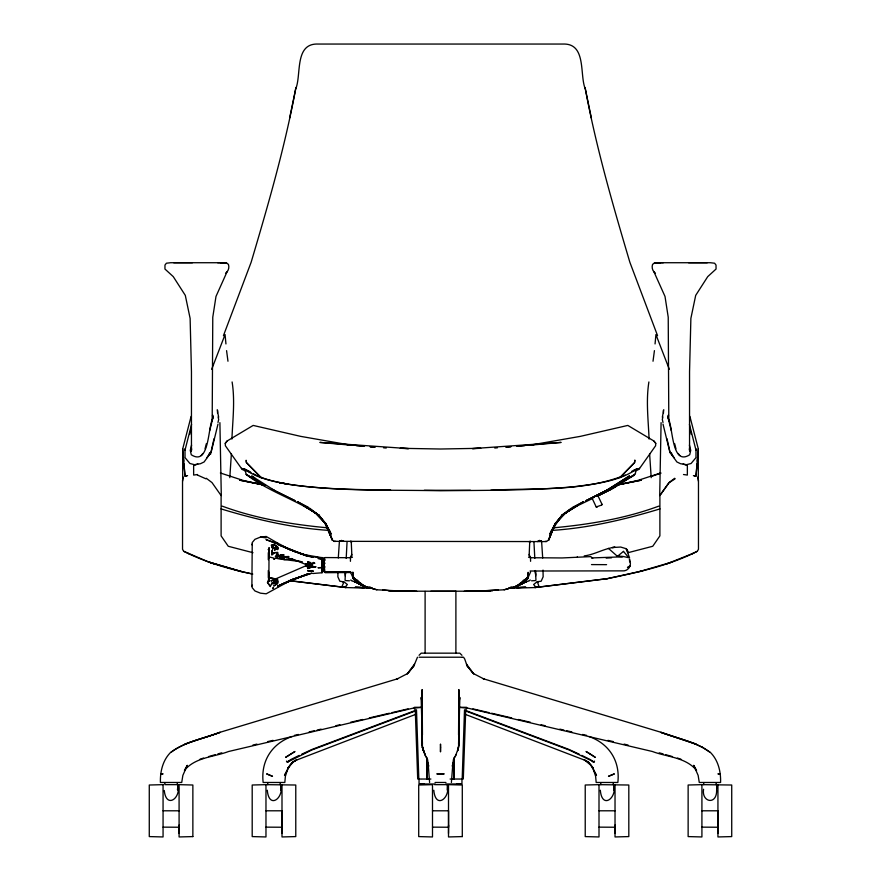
<?xml version="1.0" encoding="UTF-8"?>
<svg xmlns="http://www.w3.org/2000/svg" width="881" height="881" viewBox="0 0 881 881"><rect width="100%" height="100%" fill="white"/><g stroke="black" fill="none" stroke-linecap="round" stroke-linejoin="round"><path stroke-width="1.32" d="M182.686 480.971L182.708 448.892L191.111 416.361M277.636 582.275L275.863 583.96L277.636 582.748L277.636 581.053L274.079 582.275L271.976 583.2L271.183 585.072L271.866 583.035L273.407 583.101L273.077 583.993L277.636 581.185L273.462 582.484L277.636 581.515L276.182 583.156L277.636 582.715L276.182 583.156M277.636 543.896L266.183 539.69L277.636 543.896L277.636 543.081L266.183 536.463L260.479 537.091L254.928 539.315L252.241 542.52L251.889 586.041L252.241 587.737L254.928 590.953L260.479 593.177L266.183 593.805L291.204 580.094L283.759 583.244M577.33 556.748L577.33 556.968M268.738 580.017L268.54 578.211L269.388 581.24L268.441 579.555L268.859 580.304L269.079 547.597L268.782 551.407M696.012 448.781L695.979 457.624L691.078 463.494L686.563 464.683L680.539 463.714L676.872 461.952L670.474 453.032M179.085 833.448L179.129 825.034M281.997 833.448L282.052 825.034M448.506 833.448L448.561 825.034M458.56 734.831L458.869 689.559L459.056 743.068L458.693 747.121L455.246 756.702M615.026 833.448L615.081 825.034M717.938 833.448L717.993 825.034M268.749 558.422L268.815 550.735M322.38 571.538L322.38 559.732M337.93 572.793L337.864 576.824L339.857 581.251L344.019 581.856L347.389 584.543L346.046 586.041L345.969 587.55L372.002 588.299M322.38 566.131L322.38 563.168M661.091 422.638L659.704 495.574L669.086 482.733L675.088 478.812M324.307 567.518L324.307 571.604L324.461 567.463L324.307 570.613M453.924 779.035L454.365 757.308L453.891 779.035M350.418 561.318L350.506 557.012L351.805 554.413M451.391 782.471L452.735 765.27M689.889 416.361L698.292 448.892L696.001 476.147L693.413 475.685M716.682 789.101L716.793 784.652L716.671 788.737M458.549 744.489L459.86 697.477L459.386 700.12M280.698 790.103L280.852 784.652C284.222 797.977 268.98 809.848 267.284 790.224M447.207 790.103L447.361 784.652C450.742 797.977 435.5 809.848 433.793 790.224M613.727 790.103L613.881 784.652C617.251 797.977 602.02 809.848 600.313 790.224M164.273 790.477C166.113 809.154 181.332 798.34 177.94 784.652L177.786 790.103L177.356 789.145M464.507 709.767L462.184 779.035L459.761 779.035M231.395 453.605L229.798 477.678M231.923 439.046C232.683 420.061 235.128 400.833 232.11 381.958M463.296 779.035L465.741 709.767L467.084 708.115M322.38 564.027L321.972 572.716L322.325 569.335L322.38 570.007M528.281 575.326L528.193 577.341L530.582 572.044M529.118 556.076L529.745 541.551L530.351 541.165L529.415 542.388L529.756 541.54M345.055 580.139L345.484 571.89M346.189 558.378L347.07 541.617M217.497 413.112L217.651 410.37M629.596 561.902L629.75 559.292M338.293 558.003L339.372 541.892M245.7 471.115L242.088 469.375L225.404 445.786L225.239 443.385L227.155 440.974L253.177 425.424L300.674 436.37L351.101 445.202L319.891 442.416L408.542 448.616L400.238 448.286L440.5 449.013L480.762 448.286L472.458 448.616L561.109 442.416L529.899 445.202L580.326 436.37L627.823 425.424L653.845 440.974L655.761 443.385L655.596 445.786L638.912 469.375L635.3 471.115M322.38 558.697L322.325 572.529L322.325 557.728L322.358 561.142M324.307 570.139L324.307 571.604M345.264 575.965L345.605 572.011M697.036 463.88L696.001 476.147L694.393 475.729M697.267 461.159L697.95 452.977M345.341 574.5L345.583 571.923M654.429 350.638L653.019 361.232M655.057 343.942L655.927 334.56L669.318 369.293M322.38 560.768L322.435 560.206M322.325 567.584L321.972 557.508L321.972 572.76L312.788 573.509M321.972 560.867L321.972 557.508M635.884 470.333L635.487 473.174L633.99 475.432L616.414 485.53M458.627 746.152L459.056 743.068L457.657 750.81L458.472 747.176M662.314 417.253L663.8 409.786M452.338 766.074L453.836 758.574M648.89 381.958C645.872 400.833 648.317 420.061 649.077 439.046M289.607 118.109L295.961 87.527M668.525 415.469L668.051 417.715L671.344 430.666M668.205 415.193L667.699 417.484C673.359 424.73 670.882 466.941 689.735 454.75L690.726 450.334L689.416 445.103M213.984 438.782L210.988 452.14L206.65 457.955M662.875 416.966L662.314 419.488L663.008 422.451M217.992 422.451L218.686 419.488L218.114 416.966M189.679 434.487L190.648 430.578M191.584 445.103L190.274 450.334L191.265 454.75C210.119 466.941 207.641 424.73 213.301 417.484L212.795 415.193M184.955 450.356L191.573 424.4M191.023 451.501L191.684 448.914M205.042 448.803L206.363 443.617M209.656 430.666L212.949 417.715L212.464 415.469M210.988 452.79L217.992 424.091M452.394 766.162L453.88 760.391M183.369 477.172L182.532 480.354L182.532 549.292L183.689 551.286C205.427 562.276 229.016 569.148 252.781 574.093M412.286 667.842L413.85 665.948L417.473 657.215M703.567 789.266C701.397 802.294 716.87 805.509 716.649 790.224M591.878 497.765L596.217 506.96L601.668 505.044L601.965 504.24L597.615 495.056M223.433 335.672L251.151 262.23C268.099 205.064 284.717 147.81 295.631 89.113C301.709 75.182 294.067 43.037 318.173 44.05L562.827 44.05C586.933 43.037 579.291 75.182 585.369 89.113C596.283 147.81 612.901 205.064 629.849 262.23L657.567 335.672M211.682 369.293L225.073 334.56L225.943 343.942M592.913 498.327L574.974 506.982L565.25 513.194L576.317 506.002C562.221 512.709 553.169 525.638 548.566 540.185L555.603 523.237L548.566 540.185M208.268 456.171L209.634 452.768M550.999 534.183L548.885 539.646L546.506 541.584L334.141 541.341M251.889 586.041L252.263 585.138M550.482 534.194L555.283 523.336L563.851 513.821L554.821 524.393L549.733 534.194L554.788 524.702L562.496 514.647L571.395 508.172M555.283 523.336L554.821 524.393L562.496 514.647L554.788 524.702M227.188 271.502L215.988 296.445L212.773 317.237L212.189 421.404M456.105 754.543L453.263 760.083M508.998 588.299L535.031 587.55L607.207 578.685C637.932 572.331 669.175 565.657 697.312 551.286L698.468 549.292L698.468 480.354L697.631 477.172M539.018 541.011L539.458 540.317M306.5 565.712L305.96 565.393L309.638 566.34L306.081 566.23L306.687 565.426M324.461 571.45L324.461 570.018M184.79 744.049L220.239 732.342C203.896 738.399 185.869 741.472 171.509 751.878C185.439 741.571 203.192 739.093 218.929 732.618L397.904 678.689L396.527 679.262L407.617 673.536L414.544 664.01M201.22 455.554L202.806 453.473M227.155 440.974L225.239 443.385M556.473 522.466L565.712 512.83L577.22 505.903M288.472 761.129L287.206 762.318L286.49 761.129L287.779 761.977L290.477 759.708L299.21 755.38M407.617 673.536L410.733 669.736M407.231 673.943L413.85 665.948M171.255 751.79C162.919 759.62 160.056 771.371 160.419 782.471L181.728 782.471L182.863 775.39L187.301 765.314L184.437 770.357C195.483 757.142 213.62 757.153 228.62 751.493L412.737 708.236L422.043 707.377M308.141 565.822L306.081 566.23L308.141 565.822L308.361 566.593M419.048 655.299L421.195 653.162L459.805 653.162L461.952 655.299M225.536 273.198C228.432 271.381 229.512 267.516 228.421 264.344L226.791 263.265L222.585 262.725L170.694 262.725L166.41 263.21L164.978 265.06L164.945 269.035L173.26 276.623L185.307 295.388L190.12 318.404L191.452 371.727L191.452 450.962M322.325 571.02L321.972 569.5M308.405 566.868L307.667 567.485L307.073 566.406L307.667 567.1L310.564 566.769L307.667 567.485L310.564 566.957L310.586 567.705L307.667 568.608L311.18 566.813L316.048 566.824L311.169 566.791L309.76 566.02L314.869 566.824L309.881 565.591L310.85 565.128L311.599 565.921L311.753 565.128L309.782 564.214L314.825 563.245L313.438 562.441L313.416 563.179L309.749 564.06L311.588 564.325L313.416 563.322L311.169 563.455L307.667 561.715L310.586 562.563C310.795 564.831 307.667 562.221 307.172 563.84L308.449 564.787L306.676 564.831L309.517 563.774L305.839 564.611L305.861 564.049L306.015 564.589M514.945 586.614L512.632 588.067L518.48 585.601L527.642 578.597L523.05 581.504M518.48 585.601L527.675 578.586L519.79 583.828M674.714 478.273L668.998 482.59L659.891 495.562L659.891 535.89L652.755 546.264L628.021 552.695M615.246 486.741L624.541 480.046L614.321 487.336L615.246 486.741L613.407 486.786L586.867 500.441M561.825 515.539L571.229 508.778L583.541 501.696L572.507 507.357M287.779 761.977L311.709 750.039L416.008 710.714M663.008 424.091L670.012 452.79M277.636 583.376L273.771 585.986L277.636 583.519M529.173 580.942L525.539 581.867L520.363 584.555L527.102 581.328L514.152 587.561L517.532 585.325M514.152 587.561L517.477 585.369M519.702 583.916L527.477 578.795M635.069 469.771L637.216 468.78C618.506 481.676 595.027 484.01 573.102 486.83C529.04 490.684 484.704 490.243 440.5 490.75C391.032 489.759 341.211 491.51 292.063 484.858C275.357 482.061 257.858 478.801 243.784 468.78L245.931 469.771M605.952 490.772L629.364 475.971L605.952 490.772L585.821 500.76L609.322 489.175M563.906 513.953L574.974 506.982M564.104 513.81L565.712 512.83M616.315 485.442L619.784 483.372M622.107 481.984L634.827 474.396L613.198 488.36L597.637 496.014M292.051 736.494C271.888 743.586 260.688 761.063 263.155 782.471L284.816 782.471L285.389 776.282L287.58 769.531L287.03 770.523L284.508 775.39L290.014 765.314L292.602 762.142L296.886 759.686L293.318 762.01L287.58 768.331L292.602 762.142L296.611 760.061L416.46 714.073M519.735 584.929L523.237 583.046M506.597 589.433L511.31 586.878M523.105 580.491L526.651 578.575L527.323 577.286L526.651 578.575L516.134 586.328L504.174 589.785L477.458 591.173L430.853 591.261M591.36 498.327L608.881 489.373M597.56 495.904L612.967 488.041M305.255 566.054L271.073 580.887M597.781 495.915L611.183 489.274M692.422 553.675L697.312 551.286M601.965 504.24L601.668 505.044M596.217 506.96L597.032 507.236M633.549 470.476L637.216 468.78M301.643 754.246L312.16 749.39L415.182 710.538M291.104 580.05L277.636 586.096L307.667 573.96L292.327 579.5L307.667 574.522M625.202 475.068C582.837 492.016 535.538 487.81 490.915 490.177M693.094 553.367L665.441 564.391M197.807 463.946L193.633 465.73L193.644 475.068L197.509 474.507M280.136 584.929L307.667 574.104L312.083 573.179L292.327 579.5M618.506 484.638L641.335 480.167L616.237 485.233L637.679 480.486L660.651 472.987M631.831 471.247L639.529 468.373L633.78 470.487M529.327 580.447L530.373 580.061M651.863 476.302L660.948 473.119M658.812 506.123C624.904 518.689 589.004 524.492 553.125 527.862M538.368 581.923L536.981 581.856L533.611 584.543L534.954 586.041L535.031 587.55L538.919 586.272L537.333 581.68L541.143 581.251L543.137 576.824L543.015 570.095M200.042 759.202L203.555 758.067M504.174 589.785L516.299 586.217M605.555 579.026L639.694 571.505L672.28 562.012M208.665 756.57L215.217 754.698M217.838 753.938L221.781 752.815M584.235 555.911C595.005 554.545 604.399 548.246 615.103 547.255L612.262 547.542L620.665 547.046L626.281 548.742L627.426 550.019L627.878 552.079L626.281 548.962L629.596 557.948M324.803 571.13C321.884 572.452 321.917 568.818 324.803 569.886M186.607 475.729L184.999 476.147L182.708 448.892M659.979 508.899C625.411 519.35 590.116 527.708 553.973 530.274L551.341 530.516M342.632 581.923L343.799 582.286L342.081 586.272L345.969 587.55L289.001 580.667M252.935 745.051L256.944 744.115M267.648 741.615L273 740.37M294.397 735.382L298.417 734.446M309.11 731.946L314.462 730.701M317.138 730.074L321.147 729.138M335.87 725.713L339.879 724.777M350.583 722.277L362.62 719.48M369.304 717.916L389.369 713.236M392.045 712.619L408.101 708.875M271.172 580.887L274.894 580.194L271.326 580.436M639.694 571.505L642.656 570.943M187.587 475.685L184.999 476.147L183.964 463.88M277.636 548.742L276.59 547.905L275.544 548.081L277.636 549.083L273.991 547.597L272.031 547.85L277.636 549.215L277.636 547.508L275.863 546.308L277.636 547.982M276.755 548.456L277.922 548.147L276.039 548.268L277.922 548.246M528.534 557.299L530.494 557.012L530.582 561.318M689.548 450.962L689.548 371.727L690.88 318.404L695.693 295.388L707.74 276.623L716.055 269.035L716.022 265.06L714.59 263.21L710.306 262.725L658.415 262.725L654.209 263.265L652.579 264.344C651.488 267.516 652.568 271.381 655.464 273.198M529.899 445.202L534.117 444.663L516.475 446.171M268.077 549.612L269.377 549.447M535.031 587.55L607.207 578.685M498.183 589.885L477.458 591.173L481.533 590.766M283.924 559.677L289.188 559.138L302.018 561.88M546.429 541.33L545.042 541.419M494.759 448.022L497.468 447.79M505.617 447.096L511.046 446.634L506.905 447.074M517.72 446.193L524.492 445.643M288.759 556.957L279.475 557.199L288.781 556.55L283.924 556.66L286.887 557.838L288.825 557.365M321.972 567.485L317.964 567.76L321.972 567.628M531.54 580.799L535.538 580.59M606.172 558.091L611.513 557.827M324.803 560.305L322.809 560.382M516.585 587.638L525.792 587.209M517.257 587.517L525.45 587.175M591.492 557.937L622.195 556.825M265.974 784.652L252.197 785.015L252.197 836.587L265.974 836.95L265.974 784.652L295.774 785.015L295.774 836.587L281.997 836.95L281.997 784.652M599.003 784.652L585.226 785.015L585.226 836.587L599.003 836.95L599.003 784.652L628.814 785.015L628.814 836.587L615.026 836.95L615.026 784.652M701.915 784.652L688.138 785.015L688.138 836.587L701.915 836.95L701.915 784.652L731.726 785.015L731.726 836.587L717.938 836.95L717.938 784.652M466.633 591.206L490.221 590.821L464.298 591.217M470.608 591.195L492.435 590.821M335.958 541.419L334.571 541.33M325.111 572.694L350.737 572.54M420.105 784.013L424.179 783.98M470.487 490.276L424.301 490.276M455.951 591.25L403.542 591.173L376.826 589.785L364.866 586.328L354.349 578.575L353.677 577.286L354.349 578.575L357.884 580.491M173.733 262.725L192.443 262.725M217.673 262.725L222.585 262.725M658.415 262.725L663.327 262.725M688.557 262.725L707.267 262.725M324.803 560.173L322.809 560.305M324.803 563.113L322.589 563.091L324.803 563.278M324.803 566.824L322.589 566.835L324.803 566.957M419.048 657.215L461.952 657.215M462.404 657.215L463.527 657.215L464.716 659.021L467.15 665.948L468.714 667.842M414.367 707.311L422.043 707.3M458.946 707.3L466.633 707.311M702.52 747.297L709.491 751.878C695.131 741.472 677.104 738.399 660.761 732.342L695.45 744.06L702.553 747.297M464.992 710.714L569.291 750.039L594.08 761.977L594.51 761.129L593.794 762.318L590.523 759.708L581.79 755.38M418.816 779.035L421.239 779.035M422.065 779.035L430.908 779.035M450.092 779.035L458.924 779.035M435.049 782.471L445.951 782.471M423.144 784.013L419.048 784.013L419.048 778.551M423.343 783.98L435.192 783.98M445.797 783.98L457.657 783.98M457.856 784.013L461.952 784.013L461.952 778.551M177.015 784.652L164.857 784.652L164.857 782.735M434.553 784.652L446.447 784.652M163.062 810.795L179.129 810.795M265.974 810.795L282.052 810.795L282.052 827.237L265.974 827.149M432.494 810.795L448.561 810.795L448.561 827.237L432.494 827.149M599.003 810.795L615.081 810.795M701.915 810.795L717.993 810.795L717.993 827.237L701.915 827.149M591.492 564.589L606.58 564.655M599.003 827.149L615.081 827.237M163.062 827.149L179.129 827.237M390.558 490.056L373.015 489.935L390.118 490.188C353.116 489.362 315.872 489.44 279.354 482.656L288.219 484.165C276.337 481.929 264.135 479.649 253.398 473.813M325.111 557.563L350.737 557.717M456.821 783.98L460.895 784.013M530.065 557.717L562.067 557.948L590.788 556.616L592.726 558.433M530.065 571.02L622.195 570.866C628.307 571.637 632.536 564.897 629.265 559.721M416.702 591.217L390.779 590.821L382.817 589.885M414.367 591.206L390.779 590.821L403.542 591.173L399.456 590.766M388.554 590.821L410.392 591.195M683.491 474.507L687.356 475.068L687.367 465.73L683.193 463.946M350.737 572.132L325.111 571.637L350.737 572.176M458.957 707.377L468.263 708.236L652.38 751.493C667.38 757.153 685.517 757.142 696.563 770.357L693.699 765.314L698.137 775.39L699.272 782.471L720.581 782.471C720.944 771.371 718.081 759.62 709.745 751.79M355.55 587.175L363.743 587.517M355.208 587.209L364.415 587.638M345.451 580.59L349.46 580.799M622.966 556.66L617.449 556.34L608.43 548.378M356.508 445.643L363.269 446.193M374.095 447.074L370.042 446.744L375.383 447.096M364.525 446.171L346.883 444.663L351.101 445.202M383.521 447.79L386.241 448.022M329.659 530.516L327.027 530.274C290.884 527.708 255.589 519.35 221.021 508.899M327.875 527.862C291.996 524.492 256.096 518.689 222.188 506.123M312.788 556.748L317.964 557.299M306.489 564.545L305.465 564.137L308.449 564.787M276.513 579.015L268.54 577.54M288.77 580.524L345.969 587.55M281.821 559.281L301.93 561.759M268.077 580.656L269.377 580.821M321.972 558.961L317.964 558.433L321.972 559.105M260.479 537.091L266.183 537.862M352.466 557.299L350.506 557.012L350.506 558.025M289.188 559.138L293.208 559.71M324.395 558.091L300.52 554.006M262.494 484.638L239.665 480.167L264.774 485.255L243.31 480.486L220.349 472.987M238.333 570.943L251.812 573.817M268.881 577.573L274.123 578.729M472.899 708.875L488.955 712.619M491.631 713.236L511.696 717.916M518.38 719.48L530.417 722.277M541.121 724.777L545.13 725.713M559.842 729.138L563.862 730.074M566.538 730.701L571.89 731.946M582.583 734.446L586.603 735.382M608 740.37L613.352 741.615M624.056 744.115L628.065 745.051M351.827 580.942L355.461 581.867L360.637 584.555L353.898 581.328L366.848 587.561L363.468 585.325M252.979 552.695L228.245 546.264L221.109 535.89L221.109 495.562L212.002 482.59L206.286 478.273M268.606 556.759L273.804 558.114M659.219 752.815L663.162 753.938M665.783 754.698L672.335 756.57M208.72 562.012L241.306 571.505L208.39 561.891L183.689 551.286M364.701 586.217L376.826 589.785M277.636 547.553L276.182 547.112L276.59 547.905M696.21 744.049L662.072 732.618L483.096 678.689L484.473 679.262L473.383 673.536L470.267 669.736M677.445 758.067L680.958 759.202M280.136 545.185L307.667 556.307L292.327 550.757L307.667 555.746M215.559 564.391L208.39 561.891M292.327 550.757L313.184 557.321L307.667 556.142L277.636 544.348L291.104 550.229L277.636 543.081M350.627 580.061L351.673 580.447M247.22 470.487L241.471 468.373L249.169 471.247M465.818 710.538L568.829 749.39L579.357 754.246M464.529 714.073L584.389 760.061L588.398 762.142L593.42 768.331L588.398 762.142L584.114 759.686L590.986 765.314L596.481 775.39L593.97 770.523L593.42 769.531L595.611 776.282L596.184 782.471L617.845 782.471C620.312 761.063 609.101 743.586 588.948 736.494M291.171 558.51L305.255 564.214M357.95 581.504L353.325 578.586L362.52 585.601L368.368 588.067L366.055 586.614M197.311 474.991L205.912 478.812M280.081 545.273L291.104 550.218M187.906 553.367L188.578 553.675M317.094 513.953C294.397 499.087 267.802 491.158 246.173 474.396L245.116 470.333M275.048 490.772L272.119 489.373L295.168 500.76L275.048 490.772L251.636 475.971L254.653 477.92M308.493 507.357L297.459 501.696L309.771 508.778L319.175 515.539L309.605 508.172M250.997 472.557L243.784 468.78L250.424 472.337M357.763 583.046L361.265 584.929L357.752 583.013M369.69 586.878L374.403 589.433M264.586 485.53L246.173 474.396L258.893 481.984M261.205 483.372L264.685 485.442M303.78 505.903L316.885 513.81M351.244 541.54L350.638 541.165L351.585 542.388L351.244 541.54L351.882 556.076M306.026 506.982L315.739 513.194L304.683 506.002L315.288 512.83L324.792 522.796L315.288 512.83M353.523 578.795L361.298 583.916M363.523 585.369L366.848 587.561M361.21 583.828L353.325 578.586L362.52 585.601M277.636 546.969L273.771 544.282L277.636 546.98M322.325 559.248L322.325 560.922M334.207 541.551L332.115 539.646L325.397 523.237L332.434 540.185L324.527 522.466M325.717 523.336L317.149 513.821L326.179 524.393L331.267 534.194L326.212 524.702L318.504 514.647L326.179 524.393L330.518 534.194L325.717 523.336L326.179 524.393M655.761 443.385L653.845 440.974M467.15 665.948L473.769 673.943M413.916 708.115L415.259 709.767L417.704 779.035M592.528 761.129L593.221 761.977M678.194 453.473L679.78 455.554M674.35 457.955L670.012 452.14L667.016 438.782M466.456 664.01L473.383 673.536M341.542 540.317L341.982 541.011M424.895 754.543L427.737 760.083M529.184 554.413L530.494 558.025M653.801 271.502L665.012 296.445L668.227 317.237L668.811 421.404M251.889 544.216L252.263 545.119M330.012 534.183L332.434 540.185M671.366 452.768L672.732 456.171M425.754 756.702L422.307 747.121L421.933 743.068L422.131 689.559L422.44 734.831M268.782 578.85L268.606 578.178L268.969 580.612M427.12 760.391L428.607 766.162M689.427 424.4L696.045 450.356M689.316 448.914L689.977 451.501M674.637 443.617L675.947 448.803M690.352 430.578L691.321 434.487M422.528 747.176L424.796 754.004L422.307 747.121L423.343 750.81L421.933 743.068L422.373 746.152M585.039 87.527L591.393 118.109M427.164 758.574L428.662 766.074M227.97 361.232L226.571 350.638M217.2 409.786L218.686 417.253M421.614 700.12L421.14 697.477L422.451 744.489M428.265 765.27L429.609 782.471M210.658 454.089L210.526 453.032L204.128 461.952L200.461 463.714L194.437 464.683L189.922 463.494L185.021 457.624L184.988 448.781M651.202 477.678L649.605 453.605M535.296 570.635L535.648 574.5M541.628 541.892L542.696 558.003M535.285 570.69L535.725 575.965M183.05 452.977L183.733 461.159M663.338 410.37L663.503 413.112M350.418 572.044L352.807 577.341L352.852 572.287L352.807 577.341L352.719 575.326M533.93 541.617L534.811 558.378M535.45 570.536L535.945 580.139M416.493 709.767L418.827 779.035M427.076 779.035L426.635 757.308L427.109 779.035M219.898 422.638L221.296 495.574M268.749 571.846L268.815 579.522M698.292 448.892L698.314 480.971M277.636 587.142L277.636 586.361M716.143 782.735L716.143 784.652M703.721 782.735L703.721 784.652M613.231 782.735L613.231 784.652M600.809 782.735L600.809 784.652M455.895 591.393L455.895 653.162M425.105 591.393L425.105 653.162M324.362 558.003L324.362 572.265M322.809 570.095L322.809 571.141M322.435 563.036L322.435 566.879M280.191 782.735L280.191 784.652M268.298 552.695L268.298 559.743M268.298 570.514L268.298 577.562M267.769 782.735L267.769 784.652M177.279 782.735L177.279 784.652M277.636 579.302L276.105 580.105L277.636 579.302M277.922 555.878L277.922 557.177L275.962 556.451L275.235 557.023L275.995 555.548L277.922 554.59L277.922 555.327L280.918 555.415L277.922 555.878M272.592 553.257L272.108 554.204L272.592 553.257M528.204 574.886L528.193 577.341L528.148 572.287L528.204 574.886M440.555 747.297L440.5 751.878L440.5 744.06L440.555 747.297M324.307 563.51L324.252 567.595L324.307 558.653L324.307 563.51M343.557 541.033L339.736 540.978L343.557 541.033M272.064 551.01L271.965 554.876L272.064 551.01M268.738 550.251L268.705 551.22L268.738 550.251M634.849 460.267L634.639 462.569L619.817 477.689L634.507 462.635L634.849 460.267M273.077 546.275L271.866 547.233L273.958 547.409L273.077 546.275M268.331 581.262L267.89 581.856L268.331 581.262M272.471 549.909L272.383 550.702L272.471 549.909M273.374 587.44L272.835 588.497L273.374 587.44M272.725 545.306L271.667 546.98L272.725 545.306L274.068 545.141L271.183 545.185L272.725 545.306M541.253 540.978L537.454 541.463L541.253 540.978M285.103 557.233L283.924 558.411L280.929 558.818L276.039 558.312L280.929 558.818L283.924 558.4L285.103 557.233M528.391 578.002L522.048 583.442L528.391 578.002M623.473 551.385L617.449 556.34L623.021 556.429L628.781 557.739L623.473 551.385M286.38 756.79L285.62 757.407L294.959 751.493L286.38 756.79M629.166 566.483L627.459 567.584L630.08 565.921L629.166 566.483M273.154 553.213L273.198 553.885L273.154 553.213M274.288 552.585L274.024 553.433L274.024 552.728L277.922 552.497L274.288 552.585M274.652 558.939L273.969 559.171L274.652 558.939M614.189 773.958L608.54 776.282L614.189 773.958M277.636 581.119L273.991 582.66L277.636 581.185M277.922 553.907L276.469 554.435L277.922 553.907M277.636 580.568L274.255 581.713L277.636 580.568M720.273 773.914L718.147 773.914L720.273 773.914M162.853 773.914L160.716 773.914L162.853 773.914M307.667 563.763L307.073 563.851L307.887 564.159L307.667 562.783L309.165 563.609L307.667 563.763M660.012 262.725L654.209 263.265L660.012 262.725M443.958 773.914L437.042 773.914L443.958 773.914M163.062 784.652L149.274 785.015L149.274 836.587L163.062 836.95L163.062 784.652M432.494 784.652L418.706 785.015L418.706 836.587L432.494 836.95L432.494 784.652M192.862 836.587L179.085 836.95L179.085 784.652L192.862 785.015L192.862 836.587M462.294 836.587L448.506 836.95L448.506 784.652L462.294 785.015L462.294 836.587M324.803 559.127L322.589 559.072L324.803 559.171M283.924 555.041L280.918 554.942L283.924 555.041M274.905 550.107L274.432 549.491L274.905 550.107M226.791 263.265L220.988 262.725L226.791 263.265M313.416 571.218L307.667 570.756L313.416 571.218M291.941 558.906L289.001 558.686L291.963 558.917M277.636 549.535L274.255 548.555L277.636 549.535M272.46 776.282L266.811 773.958L272.46 776.282M590.226 753.982L586.041 751.493L595.38 757.407L590.226 753.982M358.952 583.442L352.609 578.002L358.952 583.442M261.183 477.689L246.361 462.569L246.151 460.267L246.493 462.635L261.183 477.689M268.198 548.698L268.198 548.698M268.738 584.103L267.372 582.44L270.533 586.636L268.738 584.103"/></g></svg>
